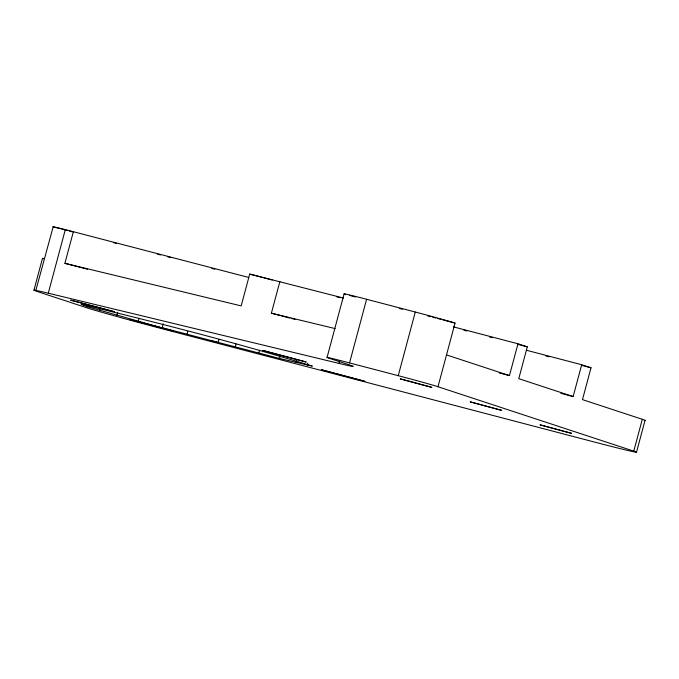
<?xml version="1.0" encoding="UTF-8"?>
<svg xmlns="http://www.w3.org/2000/svg" width="679" height="679" viewBox="0 0 679 679"><rect width="100%" height="100%" fill="white"/><g stroke="black" fill="none" stroke-linecap="round" stroke-linejoin="round"><path stroke-width="1.02" d="M33.95 290.188L42.48 258.368M35.834 290.391L53.174 226.794A80.19 1.4 15 0 1 62.129 228.781L248.65 277.439M526.352 350.228L581.682 364.733L591.01 367.797L582.48 399.625L642.3 419.299L633.77 451.128A65.905 1.154 15 0 1 591.553 441.299L165.489 329.621A65.905 1.154 15 0 1 85.978 307.528L37.345 291.537A80.19 1.4 15 0 1 34.952 290.239L36.114 290.442A80.19 1.4 15 0 1 45.077 292.428L48.277 293.192L65.328 229.544M87.447 269.24L64.904 263.325L73.425 231.505M162.213 327.915L129.562 319.478L173.086 331.038L87.285 306.704L87.82 304.718M99.533 310.345L100.059 308.359M116.932 315.302L117.73 312.323M138.295 321.226L139.093 318.247M163.24 323.747L162.179 327.719L279.519 358.461L312.357 366.108C236.241 342.581 158.674 322.975 81.191 304.226L87.285 306.704M186.937 334.34L187.743 331.352M218.927 339.551L218.129 342.53L211.237 340.714M343.532 298.056L249.702 274.078L241.172 305.898L64.904 263.325M235.231 347.011L236.029 344.024M258.775 353.165L259.573 350.177M289.857 318.044L271.388 313.197L279.918 281.378M279.519 358.461L280.317 355.482M296.052 362.561L296.587 360.574M307.256 365.166L307.791 363.18M327.057 357.485L344.109 293.837M48.277 293.192L338.94 363.401L339.746 360.413M338.94 363.401A80.334 1.4 15 0 0 349.872 365.064L328.432 358.011A32.948 0.577 15 0 1 349.541 362.917L366.592 299.269L415.285 312.034A32.948 0.577 15 0 1 455.04 323.077L437.989 386.724L633.77 451.128M437.989 386.724A32.948 0.577 15 0 0 398.233 375.682L415.285 312.034M499.184 372.915L509.445 375.606L517.975 343.778L453.326 326.837M517.975 343.778L527.294 346.842L518.773 378.67L573.161 396.561L581.682 364.733M636.52 452.172L645.05 420.343M44.364 258.563L43.473 258.41A80.19 1.4 15 0 0 43.286 258.801M271.388 313.197L335.129 328.594M349.541 295.424L355.626 297.02M399.252 308.453L402.291 309.251M427.651 315.896L430.698 316.694M432.727 317.229L435.765 318.027M437.794 318.561L440.841 319.359M442.869 319.885L455.04 323.077M249.702 274.078L272.237 279.986M336.767 296.901L339.839 297.708M463.782 330.198L466.863 331.004M489.398 336.911L492.47 337.718M518.077 344.431L527.294 346.842M52.886 226.744L59.039 228.356M61.085 228.891L67.238 230.504M69.283 231.038L72.364 231.845M113.359 242.598L116.44 243.405M157.435 254.15L160.507 254.956M167.688 256.832L170.76 257.638M211.763 268.392L214.836 269.198M545.908 355.983L548.98 356.789M581.784 365.387L591.01 367.797M291.911 318.578L294.992 319.385M560.862 393.336L573.161 396.561M349.541 362.917L398.233 375.682M446.519 354.905L509.445 375.606M642.3 419.299A65.905 1.154 15 0 1 644.804 420.437M345.484 294.363A32.948 0.577 15 0 1 366.592 299.269M321.354 369.741L364.81 381.301L321.354 369.741M262.705 350.44L306.085 361.975L262.705 350.44M114.361 311.703L70.794 300.169L114.361 311.703M400.33 378.882L431.742 387.353L400.33 378.882M470.25 401.875L501.662 410.354L470.25 401.875M540.178 424.876L571.591 433.346L540.178 424.876"/></g></svg>
